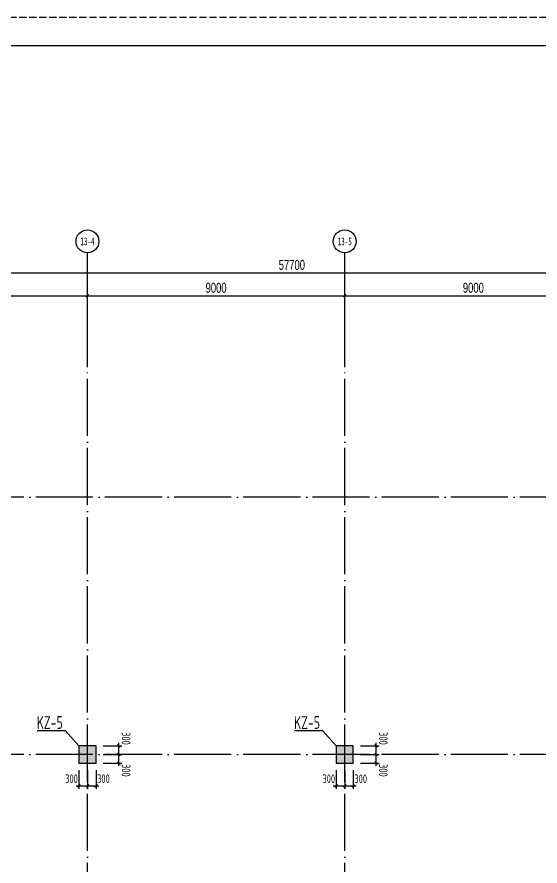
# Model space of a CAD drawing. Extents: x -67167 to 417929, y -86205 to 407116.
# Drawn here: x 103177 to 121473, y 120801 to 150504 of the extents above; entities that cross this region are included whole.
import ezdxf
from ezdxf.enums import TextEntityAlignment as Align

# ---------------------------------------------------------------- set-up
doc = ezdxf.new("R2010")
doc.units = 0
doc.header["$LTSCALE"] = 1000
doc.linetypes.add('DASH', pattern=[0.35, 0.25, -0.1])
doc.linetypes.add('DOTE', pattern=[2.42, 2, -0.2, 0.02, -0.2])
doc.layers.get('Defpoints').update_dxf_attribs({"color": 165})
for name, color, linetype in [('AXIS', 3, 'DOTE'), ('AXIS_TEXT', 7, 'Continuous'), ('COLU', 6, 'Continuous'), ('COLU_DIM', 3, 'Continuous'), ('COLU_HATCH', 251, 'Continuous'), ('COLU_NUM', 7, 'Continuous'), ('s-beam', 4, 'DASH'), ('X-104 13#平面$0$01-标注_轴线坐标', 132, 'Continuous'), ('X-104 13#平面$0$02-TEXT_轴号', 7, 'Continuous')]:
    doc.layers.add(name, color=color, linetype=linetype)
doc.styles.add('COMPLEX', font='COMPLEX')
doc.styles.add('TSSD_Bold', font='tssdeng2.shx', dxfattribs={"width": 0.7, "bigfont": 'china.shx'})
doc.styles.add('TSSD_Dimension', font='Tssdeng.shx', dxfattribs={"width": 0.7, "bigfont": 'hztxt.shx'})
doc.styles.add('X-104 13#平面$0$_TCH_AXIS', font='STXIHEI.TTF', dxfattribs={"width": 0.75})
doc.styles.add('X-104 13#平面$0$_TCH_DIM_T3', font='', dxfattribs={"width": 0.705882})
doc.styles.get('X-104 13#平面$0$_TCH_DIM_T3').set_extended_font_data('FZXiHei I-Z08S')
doc.dimstyles.new('TSSD_100_100', dxfattribs={"dimtxt": 300, "dimasz": 100, "dimexe": 100, "dimexo": 250, "dimgap": 100, "dimtad": 1, "dimdec": 0, "dimzin": 0, "dimdsep": 46, "dimtxsty": 'TSSD_Dimension', "dimblk": 'ARCHTICK', "dimblk1": 'ARCHTICK', "dimblk2": 'ARCHTICK', "dimcen": 0, "dimdle": 100, "dimclrt": 7, "dimadec": 0, "dimazin": 0, "dimtfac": 1, "dimtdec": 0, "dimtix": 1, "dimtmove": 2, "dimatfit": 3, "dimfxl": 1, "dimtolj": 1, "dimtzin": 0, "dimarcsym": 0})
doc.dimstyles.new('X-104 13#平面$0$_TCH_ARCH&&100', dxfattribs={"dimtxt": 350, "dimasz": 100, "dimexe": 250, "dimexo": 300, "dimgap": 100, "dimtad": 1, "dimdec": 0, "dimzin": 0, "dimdsep": 46, "dimtxsty": 'X-104 13#平面$0$_TCH_DIM_T3', "dimblk": 'X-104 13#平面$0$_ArchTick', "dimcen": 0.09, "dimclrt": 7, "dimazin": 2, "dimtfac": 1, "dimtdec": 0, "dimtix": 1, "dimtmove": 2, "dimatfit": 3, "dimfxl": 1, "dimtolj": 1, "dimtzin": 0, "dimarcsym": 0})

# ---------------------------------------------------------------- blocks, each defined once
blk = doc.blocks.new('_AXISO')
blk.add_circle((0, 0), 0.5)
at = {"layer": 'AXIS_TEXT', "style": 'COMPLEX', "width": 1.041667}
blk.add_attdef('A', text='', height=0.56, dxfattribs=at).set_placement((-0.25, -0.28), (0.25, -0.28), align=Align.FIT)
blk = doc.blocks.new('X-104 13#平面$0$_ArchTick')
at = {"color": 0, "linetype": 'ByBlock', "const_width": 0.4}
blk.add_lwpolyline([(-0.5, -0.5), (0.5, 0.5)], dxfattribs=at)
blk = doc.blocks.new('*D143')
at = {"layer": 'Defpoints', "color": 0, "transparency": 16777216}
for p in [(141642, 141553), (83942, 138253), (141642, 138253)]:
    blk.add_point(p, dxfattribs=at)
at = {"layer": 'X-104 13#平面$0$01-标注_轴线坐标', "color": 0, "lineweight": -2, "transparency": 16777216}
for p, q in [((83942, 138553), (83942, 141803)), ((141642, 138553), (141642, 141803)), ((83942, 141553), (141642, 141553))]:
    blk.add_line(p, q, dxfattribs=at)
at = {"layer": 'X-104 13#平面$0$01-标注_轴线坐标', "color": 0, "lineweight": -2, "transparency": 16777216, "xscale": 100, "yscale": 100, "zscale": 100, "rotation": 180}
blk.add_blockref('X-104 13#平面$0$_ArchTick', (83942, 141553), dxfattribs=at)
at = {"layer": 'X-104 13#平面$0$01-标注_轴线坐标', "color": 0, "lineweight": -2, "transparency": 16777216, "xscale": 100, "yscale": 100, "zscale": 100}
blk.add_blockref('X-104 13#平面$0$_ArchTick', (141642, 141553), dxfattribs=at)
at = {"layer": 'X-104 13#平面$0$01-标注_轴线坐标', "color": 7, "transparency": 16777216, "insert": (112792, 141828), "char_height": 350, "attachment_point": 5, "style": 'X-104 13#平面$0$_TCH_DIM_T3'}
blk.add_mtext('\\A1;57700', dxfattribs=at)
blk = doc.blocks.new('*D146')
at = {"layer": 'Defpoints', "color": 0, "transparency": 16777216}
for p in [(105642, 140753), (96642, 138253), (105642, 138253)]:
    blk.add_point(p, dxfattribs=at)
at = {"layer": 'X-104 13#平面$0$01-标注_轴线坐标', "color": 0, "lineweight": -2, "transparency": 16777216}
for p, q in [((96642, 138553), (96642, 141003)), ((105642, 138553), (105642, 141003)), ((96642, 140753), (105642, 140753))]:
    blk.add_line(p, q, dxfattribs=at)
at = {"layer": 'X-104 13#平面$0$01-标注_轴线坐标', "color": 0, "lineweight": -2, "transparency": 16777216, "xscale": 100, "yscale": 100, "zscale": 100, "rotation": 180}
blk.add_blockref('X-104 13#平面$0$_ArchTick', (96642, 140753), dxfattribs=at)
at = {"layer": 'X-104 13#平面$0$01-标注_轴线坐标', "color": 0, "lineweight": -2, "transparency": 16777216, "xscale": 100, "yscale": 100, "zscale": 100}
blk.add_blockref('X-104 13#平面$0$_ArchTick', (105642, 140753), dxfattribs=at)
at = {"layer": 'X-104 13#平面$0$01-标注_轴线坐标', "color": 7, "transparency": 16777216, "insert": (101142, 141028), "char_height": 350, "attachment_point": 5, "style": 'X-104 13#平面$0$_TCH_DIM_T3'}
blk.add_mtext('\\A1;9000', dxfattribs=at)
blk = doc.blocks.new('*D147')
at = {"layer": 'Defpoints', "color": 0, "transparency": 16777216}
for p in [(114642, 140753), (105642, 138253), (114642, 138253)]:
    blk.add_point(p, dxfattribs=at)
at = {"layer": 'X-104 13#平面$0$01-标注_轴线坐标', "color": 0, "lineweight": -2, "transparency": 16777216}
for p, q in [((105642, 138553), (105642, 141003)), ((114642, 138553), (114642, 141003)), ((105642, 140753), (114642, 140753))]:
    blk.add_line(p, q, dxfattribs=at)
at = {"layer": 'X-104 13#平面$0$01-标注_轴线坐标', "color": 0, "lineweight": -2, "transparency": 16777216, "xscale": 100, "yscale": 100, "zscale": 100, "rotation": 180}
blk.add_blockref('X-104 13#平面$0$_ArchTick', (105642, 140753), dxfattribs=at)
at = {"layer": 'X-104 13#平面$0$01-标注_轴线坐标', "color": 0, "lineweight": -2, "transparency": 16777216, "xscale": 100, "yscale": 100, "zscale": 100}
blk.add_blockref('X-104 13#平面$0$_ArchTick', (114642, 140753), dxfattribs=at)
at = {"layer": 'X-104 13#平面$0$01-标注_轴线坐标', "color": 7, "transparency": 16777216, "insert": (110142, 141028), "char_height": 350, "attachment_point": 5, "style": 'X-104 13#平面$0$_TCH_DIM_T3'}
blk.add_mtext('\\A1;9000', dxfattribs=at)
blk = doc.blocks.new('*D148')
at = {"layer": 'Defpoints', "color": 0, "transparency": 16777216}
for p in [(123642, 140753), (114642, 138253), (123642, 138253)]:
    blk.add_point(p, dxfattribs=at)
at = {"layer": 'X-104 13#平面$0$01-标注_轴线坐标', "color": 0, "lineweight": -2, "transparency": 16777216}
for p, q in [((114642, 138553), (114642, 141003)), ((123642, 138553), (123642, 141003)), ((114642, 140753), (123642, 140753))]:
    blk.add_line(p, q, dxfattribs=at)
at = {"layer": 'X-104 13#平面$0$01-标注_轴线坐标', "color": 0, "lineweight": -2, "transparency": 16777216, "xscale": 100, "yscale": 100, "zscale": 100, "rotation": 180}
blk.add_blockref('X-104 13#平面$0$_ArchTick', (114642, 140753), dxfattribs=at)
at = {"layer": 'X-104 13#平面$0$01-标注_轴线坐标', "color": 0, "lineweight": -2, "transparency": 16777216, "xscale": 100, "yscale": 100, "zscale": 100}
blk.add_blockref('X-104 13#平面$0$_ArchTick', (123642, 140753), dxfattribs=at)
at = {"layer": 'X-104 13#平面$0$01-标注_轴线坐标', "color": 7, "transparency": 16777216, "insert": (119142, 141028), "char_height": 350, "attachment_point": 5, "style": 'X-104 13#平面$0$_TCH_DIM_T3'}
blk.add_mtext('\\A1;9000', dxfattribs=at)
blk = doc.blocks.new('图框-A1')
for points, const_width in [([(0, 0), (841, 0), (841, 594), (0, 594)], 0.05), ([(766, 584), (25, 584), (25, 10), (766, 10)], 0.5)]:
    blk.add_lwpolyline(points, close=True, dxfattribs=dict(const_width=const_width))
at = {"const_width": 0.05}
blk.add_lwpolyline([(420.5, 594), (420.5, 592)], dxfattribs=at)
blk = doc.blocks.new('_ArchTick')
at = {"color": 0, "linetype": 'ByBlock', "const_width": 0.4}
blk.add_lwpolyline([(-0.5, -0.5), (0.5, 0.5)], dxfattribs=at)
blk = doc.blocks.new('*D190')
at = {"layer": 'COLU_DIM', "color": 0, "lineweight": -2, "transparency": 16777216}
for p, q in [((105342, 124155), (105342, 123505)), ((105642, 124155), (105642, 123505)), ((105242, 123605), (105742, 123605))]:
    blk.add_line(p, q, dxfattribs=at)
at = {"layer": 'Defpoints', "color": 0, "transparency": 16777216}
for p in [(105342, 124405), (105642, 124405), (105642, 123605)]:
    blk.add_point(p, dxfattribs=at)
at = {"layer": 'COLU_DIM', "color": 0, "lineweight": -2, "transparency": 16777216, "xscale": 100, "yscale": 100, "zscale": 100}
for p, rotation in [((105342, 123605), 180.0000006761821), ((105642, 123605), 6.761820577246511e-07)]:
    blk.add_blockref('_ArchTick', p, dxfattribs=dict(at, rotation=rotation))
at = {"layer": 'COLU_DIM', "color": 7, "transparency": 16777216, "insert": (105084, 123855), "char_height": 300, "attachment_point": 5, "rotation": 0, "style": 'TSSD_Dimension'}
blk.add_mtext('\\A1;300', dxfattribs=at)
blk = doc.blocks.new('*D191')
at = {"layer": 'COLU_DIM', "color": 0, "lineweight": -2, "transparency": 16777216}
for p, q in [((105642, 124155), (105642, 123505)), ((105942, 124155), (105942, 123505)), ((105542, 123605), (106042, 123605))]:
    blk.add_line(p, q, dxfattribs=at)
at = {"layer": 'Defpoints', "color": 0, "transparency": 16777216}
for p in [(105642, 124405), (105942, 124405), (105942, 123605)]:
    blk.add_point(p, dxfattribs=at)
at = {"layer": 'COLU_DIM', "color": 0, "lineweight": -2, "transparency": 16777216, "xscale": 100, "yscale": 100, "zscale": 100}
for p, rotation in [((105642, 123605), 180.0000006761821), ((105942, 123605), 6.761820577246511e-07)]:
    blk.add_blockref('_ArchTick', p, dxfattribs=dict(at, rotation=rotation))
at = {"layer": 'COLU_DIM', "color": 7, "transparency": 16777216, "insert": (106200, 123855), "char_height": 300, "attachment_point": 5, "rotation": 0, "style": 'TSSD_Dimension'}
blk.add_mtext('\\A1;300', dxfattribs=at)
blk = doc.blocks.new('*D192')
at = {"layer": 'COLU_DIM', "color": 0, "lineweight": -2, "transparency": 16777216}
for p, q in [((106742, 124305), (106742, 124805)), ((106192, 124705), (106842, 124705)), ((106192, 124405), (106842, 124405))]:
    blk.add_line(p, q, dxfattribs=at)
at = {"layer": 'Defpoints', "color": 0, "transparency": 16777216}
for p in [(105942, 124705), (106742, 124705), (105942, 124405)]:
    blk.add_point(p, dxfattribs=at)
at = {"layer": 'COLU_DIM', "color": 0, "lineweight": -2, "transparency": 16777216, "xscale": 100, "yscale": 100, "zscale": 100}
for p, rotation in [((106742, 124705), 90.00000067659894), ((106742, 124405), 270.0000006765989)]:
    blk.add_blockref('_ArchTick', p, dxfattribs=dict(at, rotation=rotation))
at = {"layer": 'COLU_DIM', "color": 7, "transparency": 16777216, "insert": (106992, 124147), "char_height": 300, "attachment_point": 5, "rotation": 270, "style": 'TSSD_Dimension'}
blk.add_mtext('\\A1;300', dxfattribs=at)
blk = doc.blocks.new('*D193')
at = {"layer": 'COLU_DIM', "color": 0, "lineweight": -2, "transparency": 16777216}
for p, q in [((106742, 124605), (106742, 125105)), ((106192, 125005), (106842, 125005)), ((106192, 124705), (106842, 124705))]:
    blk.add_line(p, q, dxfattribs=at)
at = {"layer": 'Defpoints', "color": 0, "transparency": 16777216}
for p in [(105942, 125005), (106742, 125005), (105942, 124705)]:
    blk.add_point(p, dxfattribs=at)
at = {"layer": 'COLU_DIM', "color": 0, "lineweight": -2, "transparency": 16777216, "xscale": 100, "yscale": 100, "zscale": 100}
for p, rotation in [((106742, 125005), 90.00000067659894), ((106742, 124705), 270.0000006765989)]:
    blk.add_blockref('_ArchTick', p, dxfattribs=dict(at, rotation=rotation))
at = {"layer": 'COLU_DIM', "color": 7, "transparency": 16777216, "insert": (106992, 125263), "char_height": 300, "attachment_point": 5, "rotation": 270, "style": 'TSSD_Dimension'}
blk.add_mtext('\\A1;300', dxfattribs=at)
blk = doc.blocks.new('*D198')
at = {"layer": 'COLU_DIM', "color": 0, "lineweight": -2, "transparency": 16777216}
for p, q in [((114342, 124155), (114342, 123505)), ((114642, 124155), (114642, 123505)), ((114242, 123605), (114742, 123605))]:
    blk.add_line(p, q, dxfattribs=at)
at = {"layer": 'Defpoints', "color": 0, "transparency": 16777216}
for p in [(114342, 124405), (114642, 124405), (114642, 123605)]:
    blk.add_point(p, dxfattribs=at)
at = {"layer": 'COLU_DIM', "color": 0, "lineweight": -2, "transparency": 16777216, "xscale": 100, "yscale": 100, "zscale": 100}
for p, rotation in [((114342, 123605), 180.0000006761821), ((114642, 123605), 6.761820577246511e-07)]:
    blk.add_blockref('_ArchTick', p, dxfattribs=dict(at, rotation=rotation))
at = {"layer": 'COLU_DIM', "color": 7, "transparency": 16777216, "insert": (114084, 123855), "char_height": 300, "attachment_point": 5, "rotation": 0, "style": 'TSSD_Dimension'}
blk.add_mtext('\\A1;300', dxfattribs=at)
blk = doc.blocks.new('*D199')
at = {"layer": 'COLU_DIM', "color": 0, "lineweight": -2, "transparency": 16777216}
for p, q in [((114642, 124155), (114642, 123505)), ((114942, 124155), (114942, 123505)), ((114542, 123605), (115042, 123605))]:
    blk.add_line(p, q, dxfattribs=at)
at = {"layer": 'Defpoints', "color": 0, "transparency": 16777216}
for p in [(114642, 124405), (114942, 124405), (114942, 123605)]:
    blk.add_point(p, dxfattribs=at)
at = {"layer": 'COLU_DIM', "color": 0, "lineweight": -2, "transparency": 16777216, "xscale": 100, "yscale": 100, "zscale": 100}
for p, rotation in [((114642, 123605), 180.0000006761821), ((114942, 123605), 6.761820577246511e-07)]:
    blk.add_blockref('_ArchTick', p, dxfattribs=dict(at, rotation=rotation))
at = {"layer": 'COLU_DIM', "color": 7, "transparency": 16777216, "insert": (115200, 123855), "char_height": 300, "attachment_point": 5, "rotation": 0, "style": 'TSSD_Dimension'}
blk.add_mtext('\\A1;300', dxfattribs=at)
blk = doc.blocks.new('*D200')
at = {"layer": 'COLU_DIM', "color": 0, "lineweight": -2, "transparency": 16777216}
for p, q in [((115742, 124305), (115742, 124805)), ((115192, 124705), (115842, 124705)), ((115192, 124405), (115842, 124405))]:
    blk.add_line(p, q, dxfattribs=at)
at = {"layer": 'Defpoints', "color": 0, "transparency": 16777216}
for p in [(114942, 124705), (115742, 124705), (114942, 124405)]:
    blk.add_point(p, dxfattribs=at)
at = {"layer": 'COLU_DIM', "color": 0, "lineweight": -2, "transparency": 16777216, "xscale": 100, "yscale": 100, "zscale": 100}
for p, rotation in [((115742, 124705), 90.00000067659894), ((115742, 124405), 270.0000006765989)]:
    blk.add_blockref('_ArchTick', p, dxfattribs=dict(at, rotation=rotation))
at = {"layer": 'COLU_DIM', "color": 7, "transparency": 16777216, "insert": (115992, 124147), "char_height": 300, "attachment_point": 5, "rotation": 270, "style": 'TSSD_Dimension'}
blk.add_mtext('\\A1;300', dxfattribs=at)
blk = doc.blocks.new('*D201')
at = {"layer": 'COLU_DIM', "color": 0, "lineweight": -2, "transparency": 16777216}
for p, q in [((115742, 124605), (115742, 125105)), ((115192, 125005), (115842, 125005)), ((115192, 124705), (115842, 124705))]:
    blk.add_line(p, q, dxfattribs=at)
at = {"layer": 'Defpoints', "color": 0, "transparency": 16777216}
for p in [(114942, 125005), (115742, 125005), (114942, 124705)]:
    blk.add_point(p, dxfattribs=at)
at = {"layer": 'COLU_DIM', "color": 0, "lineweight": -2, "transparency": 16777216, "xscale": 100, "yscale": 100, "zscale": 100}
for p, rotation in [((115742, 125005), 90.00000067659894), ((115742, 124705), 270.0000006765989)]:
    blk.add_blockref('_ArchTick', p, dxfattribs=dict(at, rotation=rotation))
at = {"layer": 'COLU_DIM', "color": 7, "transparency": 16777216, "insert": (115992, 125263), "char_height": 300, "attachment_point": 5, "rotation": 270, "style": 'TSSD_Dimension'}
blk.add_mtext('\\A1;300', dxfattribs=at)

msp = doc.modelspace()

# ---------------------------------------------------------------- linework, layer by layer
at = {"layer": 'AXIS'}
for p, q in [((105642.283, 111647.224), (105642.282, 138253.272)), ((114642.283, 111647.224), (114642.282, 138253.272)), ((144550.704, 133704.846), (81217.267, 133704.845)), ((144550.704, 124704.846), (81217.267, 124704.845))]:
    msp.add_line(p, q, dxfattribs=at)
at = {"layer": 'COLU'}
for points in [[(105342.283, 124404.844), (105942.283, 124404.844), (105942.283, 125004.844), (105342.283, 125004.844)], [(114342.283, 124404.844), (114942.283, 124404.844), (114942.283, 125004.844), (114342.283, 125004.844)]]:
    msp.add_lwpolyline(points, close=True, dxfattribs=at)
at = {"layer": 'COLU_HATCH'}
for points in [[(105342.283, 124404.844), (105942.283, 124404.844), (105342.283, 125004.844), (105942.283, 125004.844)], [(114342.283, 124404.844), (114942.283, 124404.844), (114342.283, 125004.844), (114942.283, 125004.844)]]:
    msp.add_solid(points, dxfattribs=at)
at = {"layer": 'COLU_NUM'}
for p, q in [((104876.532, 125527.413), (103879.547, 125527.413)), ((105342.283, 125004.845), (104876.532, 125527.413)), ((113876.532, 125527.413), (112879.547, 125527.413)), ((114342.283, 125004.845), (113876.532, 125527.413))]:
    msp.add_line(p, q, dxfattribs=at)
at = {"layer": 's-beam'}
msp.add_lwpolyline([(73507.761, 150501.127), (157607.761, 150501.128), (157607.762, 91101.128), (73507.762, 91101.127)], close=True, dxfattribs=at)
at = {"layer": 'X-104 13#平面$0$01-标注_轴线坐标'}
for p, q in [((105642.282, 138253.272), (105642.282, 142253.272)), ((114642.282, 138253.272), (114642.282, 142253.272))]:
    msp.add_line(p, q, dxfattribs=at)

# ---------------------------------------------------------------- block references
at = {"xscale": 99.99999999999991, "yscale": 99.99999999999991, "zscale": 99.99999999999991, "rotation": 6.766459210986319e-07}
msp.add_blockref('图框-A1', (73507.762, 91101.127), dxfattribs=at)
at = {"layer": 'X-104 13#平面$0$01-标注_轴线坐标'}
ref = msp.add_blockref('_AXISO', (105642.282, 142653.272), dxfattribs=dict(at, xscale=799.9999999999995, yscale=799.9999999999995, zscale=799.9999999999995, rotation=6.766459210986319e-07))
ref.add_attrib('A', '13-4', dxfattribs={"layer": 'X-104 13#平面$0$02-TEXT_轴号', "height": 270.2012, "rotation": 0.0000007, "style": 'X-104 13#平面$0$_TCH_AXIS', "width": 0.680062}).set_placement((105397.032, 142518.171), (105887.533, 142518.171), align=Align.FIT)
ref = msp.add_blockref('_AXISO', (114642.282, 142653.272), dxfattribs=dict(at, xscale=799.9999999999995, yscale=799.9999999999995, zscale=799.9999999999995, rotation=6.766459210986319e-07))
ref.add_attrib('A', '13-5', dxfattribs={"layer": 'X-104 13#平面$0$02-TEXT_轴号', "height": 272.1439, "rotation": 0.0000007, "style": 'X-104 13#平面$0$_TCH_AXIS', "width": 0.673727}).set_placement((114397.569, 142517.2), (114886.995, 142517.2), align=Align.FIT)

# ---------------------------------------------------------------- texts
at = {"layer": 'COLU_NUM', "color": 21, "style": 'TSSD_Bold', "width": 0.7}
for p in [(103870.923, 125589.858), (112870.923, 125589.859)]:
    msp.add_text('KZ-5', height=450, rotation=0.4540883, dxfattribs=at).set_placement(p)

# ---------------------------------------------------------------- dimensions: what is measured, and where the dimension line sits
at = {"layer": 'COLU_DIM'}
for base, p1, p2, angle, picture, middle in [((106742.283, 125004.845), (105942.283, 124704.845), (105942.283, 125004.845), 90.0000007, '*D193', (106992.283, 125262.922)), ((115742.283, 125004.845), (114942.283, 124704.845), (114942.283, 125004.845), 90.0000007, '*D201', (115992.283, 125262.922)), ((106742.283, 124704.845), (105942.283, 124404.845), (105942.283, 124704.845), 90.0000007, '*D192', (106992.283, 124146.768)), ((115742.283, 124704.845), (114942.283, 124404.845), (114942.283, 124704.845), 90.0000007, '*D200', (115992.283, 124146.768)), ((105642.283, 123604.845), (105342.283, 124404.845), (105642.283, 124404.845), 0.0000007, '*D190', (105084.206, 123854.845)), ((105942.283, 123604.845), (105642.283, 124404.845), (105942.283, 124404.845), 0.0000007, '*D191', (106200.36, 123854.845)), ((114642.283, 123604.845), (114342.283, 124404.845), (114642.283, 124404.845), 0.0000007, '*D198', (114084.206, 123854.845)), ((114942.283, 123604.845), (114642.283, 124404.845), (114942.283, 124404.845), 0.0000007, '*D199', (115200.36, 123854.845))]:
    dim = msp.add_linear_dim(base=base, p1=p1, p2=p2, angle=angle, dimstyle='TSSD_100_100', dxfattribs=at)
    dim.commit()
    dim.dimension.update_dxf_attribs({"geometry": picture, "text_midpoint": middle, "dimtype": 160})
at = {"layer": 'X-104 13#平面$0$01-标注_轴线坐标'}
for p1, p2, distance, picture, middle in [((83942.282, 138253.271), (141642.282, 138253.272), 3300, '*D143', (112792.282, 141828.272)), ((96642.282, 138253.272), (105642.282, 138253.272), 2500, '*D146', (101142.282, 141028.272)), ((105642.282, 138253.272), (114642.282, 138253.272), 2500, '*D147', (110142.282, 141028.272)), ((114642.282, 138253.272), (123642.282, 138253.272), 2500, '*D148', (119142.282, 141028.272))]:
    dim = msp.add_aligned_dim(p1=p1, p2=p2, distance=distance, dimstyle='X-104 13#平面$0$_TCH_ARCH&&100', dxfattribs=at)
    dim.commit()
    dim.dimension.update_dxf_attribs({"geometry": picture, "text_midpoint": middle})

doc.saveas('drawing.dxf')
